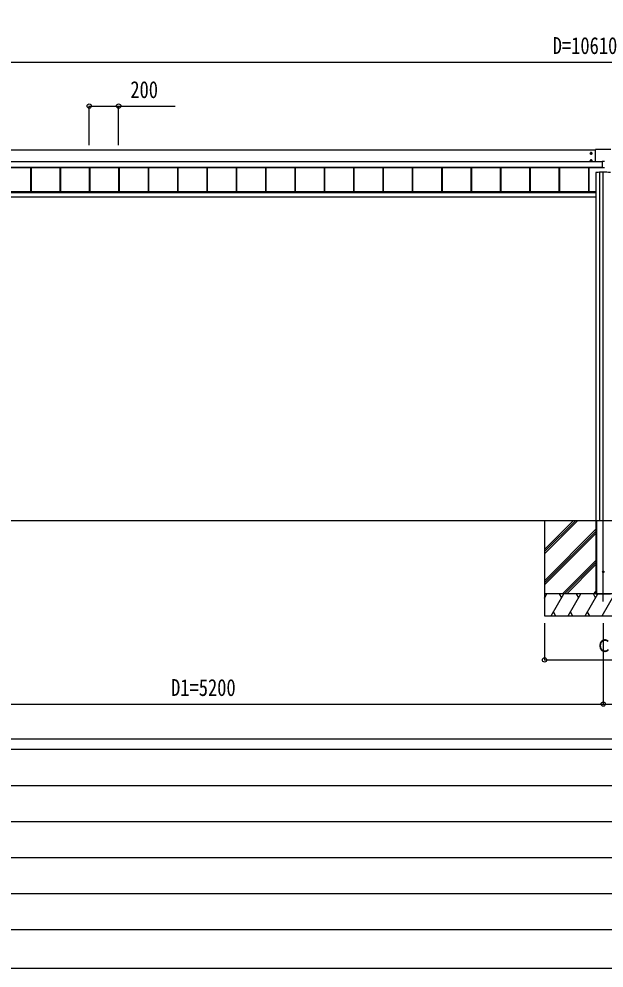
# Model space of a CAD drawing. Units: millimetres, scale not verified. Extents: x -14718 to 14718, y -10395 to 10395.
# Drawn here: x -10788 to -6802, y -10395 to -3933 of the extents above; entities that cross this region are included whole.
import ezdxf
from ezdxf.enums import TextEntityAlignment as Align

# ---------------------------------------------------------------- set-up
doc = ezdxf.new("R2010")
doc.units = ezdxf.units.MM
doc.header["$LTSCALE"] = 50
for name, color, linetype in [('0-3_YKK_12', 2, 'Continuous'), ('0-4_YKK_A1', 4, 'Continuous'), ('0-5_YKK_D', 6, 'Continuous'), ('0-6_YKK_ZWAK', 7, 'Continuous')]:
    doc.layers.add(name, color=color, linetype=linetype)
doc.styles.add('ＭＳ ゴシック', font='')
doc.styles.get('ＭＳ ゴシック').set_extended_font_data('MS Gothic')

msp = doc.modelspace()

# ---------------------------------------------------------------- linework, layer by layer
at = {"layer": '0-3_YKK_12'}
msp.add_line((-6807.43, -7900), (-6807.43, -4974.3), dxfattribs=at)
at = {"layer": '0-4_YKK_A1'}
for p, q in [((-6860.43, -4826.37), (-11954.43, -4826.37)), ((-6890.43, -4855.36), (-6890.43, -4840.86)), ((-6860.43, -4904.81), (-6860.43, -4823.15)), ((-6755.43, -4822.15), (-6859.43, -4822.15)), ((-6814.93, -4904.81), (-12105.93, -4904.81)), ((-6814.93, -4905.29), (-12105.93, -4905.29)), ((-6883.18, -4848.11), (-6897.68, -4848.11)), ((-6883.18, -4898.08), (-6897.68, -4898.08)), ((-6892.71, -4848.87), (-6893.43, -4848.87)), ((-6892.71, -4898.84), (-6893.43, -4898.84)), ((-6890.43, -4905.33), (-6890.43, -4890.83)), ((-6888.15, -4847.35), (-6887.43, -4847.35)), ((-6888.15, -4897.32), (-6887.43, -4897.32)), ((-6833.93, -4902.48), (-6833.93, -4904.81)), ((-6833.93, -4902.48), (-6814.93, -4902.48)), ((-6833.93, -4904.48), (-6814.93, -4904.48)), ((-6814.93, -4902.31), (-6814.93, -4947.45)), ((-6814.93, -4902.31), (-6799.93, -4902.31)), ((-6814.93, -4944.26), (-12105.93, -4944.26)), ((-6814.93, -4944.78), (-12105.93, -4944.78)), ((-12105.93, -4944.92), (-6814.93, -4944.92)), ((-6814.93, -4944.92), (-12105.93, -4944.92)), ((-10708.93, -4944.92), (-10708.93, -5111.15)), ((-10706.33, -4944.92), (-10706.33, -5111.15)), ((-10705.93, -4944.92), (-10705.93, -5111.15)), ((-10508.93, -4944.92), (-10508.93, -5111.15)), ((-10506.33, -4944.92), (-10506.33, -5111.15)), ((-10505.93, -4944.92), (-10505.93, -5111.15)), ((-10308.93, -4944.92), (-10308.93, -5111.15)), ((-10306.33, -4944.92), (-10306.33, -5111.15)), ((-10305.93, -4944.92), (-10305.93, -5111.15)), ((-10108.93, -4944.92), (-10108.93, -5111.15)), ((-10106.33, -4944.92), (-10106.33, -5111.15)), ((-10105.93, -4944.92), (-10105.93, -5111.15)), ((-9908.93, -4944.92), (-9908.93, -5111.15)), ((-9906.33, -4944.92), (-9906.33, -5111.15)), ((-9905.93, -4944.92), (-9905.93, -5111.15)), ((-9708.93, -4944.92), (-9708.93, -5111.15)), ((-9706.33, -4944.92), (-9706.33, -5111.15)), ((-9705.93, -4944.92), (-9705.93, -5111.15)), ((-9508.93, -4944.92), (-9508.93, -5111.15)), ((-9506.33, -4944.92), (-9506.33, -5111.15)), ((-9505.93, -4944.92), (-9505.93, -5111.15)), ((-9308.93, -4944.92), (-9308.93, -5111.15)), ((-9306.33, -4944.92), (-9306.33, -5111.15)), ((-9305.93, -4944.92), (-9305.93, -5111.15)), ((-9108.93, -4944.92), (-9108.93, -5111.15)), ((-9106.33, -4944.92), (-9106.33, -5111.15)), ((-9105.93, -4944.92), (-9105.93, -5111.15)), ((-8908.93, -4944.92), (-8908.93, -5111.15)), ((-8906.33, -4944.92), (-8906.33, -5111.15)), ((-8905.93, -4944.92), (-8905.93, -5111.15)), ((-8708.93, -4944.92), (-8708.93, -5111.15)), ((-8706.33, -4944.92), (-8706.33, -5111.15)), ((-8705.93, -4944.92), (-8705.93, -5111.15)), ((-8508.93, -4944.92), (-8508.93, -5111.15)), ((-8506.33, -4944.92), (-8506.33, -5111.15)), ((-8505.93, -4944.92), (-8505.93, -5111.15)), ((-8308.93, -4944.92), (-8308.93, -5111.15)), ((-8306.33, -4944.92), (-8306.33, -5111.15)), ((-8305.93, -4944.92), (-8305.93, -5111.15)), ((-8108.93, -4944.92), (-8108.93, -5111.15)), ((-8106.33, -4944.92), (-8106.33, -5111.15)), ((-8105.93, -4944.92), (-8105.93, -5111.15)), ((-7908.93, -4944.92), (-7908.93, -5111.15)), ((-7906.33, -4944.92), (-7906.33, -5111.15)), ((-7905.93, -4944.92), (-7905.93, -5111.15)), ((-7708.93, -4944.92), (-7708.93, -5111.15)), ((-7706.33, -4944.92), (-7706.33, -5111.15)), ((-7705.93, -4944.92), (-7705.93, -5111.15)), ((-7508.93, -4944.92), (-7508.93, -5111.15)), ((-7506.33, -4944.92), (-7506.33, -5111.15)), ((-7505.93, -4944.92), (-7505.93, -5111.15)), ((-7308.93, -4944.92), (-7308.93, -5111.15)), ((-7306.33, -4944.92), (-7306.33, -5111.15)), ((-7305.93, -4944.92), (-7305.93, -5111.15)), ((-7108.93, -4944.92), (-7108.93, -5111.15)), ((-7106.33, -4944.92), (-7106.33, -5111.15)), ((-7105.93, -4944.92), (-7105.93, -5111.15)), ((-6908.93, -4944.92), (-6908.93, -5111.15)), ((-6906.33, -4944.92), (-6906.33, -5111.15)), ((-6905.93, -4944.92), (-6905.93, -5111.15)), ((-6799.93, -4947.45), (-6814.93, -4947.45)), ((-6857.43, -4978.86), (-6857.43, -7343.5)), ((-6832.24, -4977.12), (-6832.24, -7347.5)), ((-6857.43, -5111.15), (-11957.43, -5111.15)), ((-6857.43, -5113.15), (-11957.43, -5113.15)), ((-6857.43, -5116.02), (-11957.43, -5116.02)), ((-6857.43, -5147.5), (-11956.58, -5147.5)), ((-11957.43, -7347.5), (-1107.43, -7347.5)), ((-7207.43, -7347.5), (-7207.43, -7997.5)), ((-7207.43, -7574.13), (-6980.8, -7347.5)), ((-7207.43, -7545.85), (-7009.08, -7347.5)), ((-7207.43, -7559.99), (-6995, -7347.56)), ((-6857.43, -7343.5), (-6857.43, -7847.5)), ((-6857.43, -7347.5), (-6857.13, -7347.5)), ((-6857.43, -7347.5), (-6857.43, -7847.5)), ((-6857.13, -7347.5), (-6757.73, -7347.5)), ((-6854.93, -7347.5), (-6854.93, -7847.5)), ((-6853.43, -7347.5), (-6853.43, -7847.5)), ((-7207.43, -7757.98), (-6857.43, -7407.98)), ((-7207.43, -7772.12), (-6857.43, -7422.12)), ((-7207.43, -7786.26), (-6857.43, -7436.26)), ((-7084.82, -7847.5), (-6857.43, -7620.11)), ((-7070.68, -7847.5), (-6857.43, -7634.25)), ((-7056.54, -7847.5), (-6857.43, -7648.4)), ((-6407.43, -7847.5), (-7207.43, -7847.5)), ((-7207.43, -7876.44), (-7190.72, -7847.5)), ((-6407.43, -7847.5), (-7207.43, -7847.5)), ((-7205.72, -7873.48), (-7207.43, -7870.52)), ((-7161.85, -7997.5), (-7075.25, -7847.5)), ((-7090.25, -7873.48), (-7105.25, -7847.5)), ((-7046.38, -7997.5), (-6959.78, -7847.5)), ((-6974.78, -7873.48), (-6989.78, -7847.5)), ((-6930.91, -7997.5), (-6844.31, -7847.5)), ((-6859.31, -7873.48), (-6874.31, -7847.5)), ((-6872.69, -7847.5), (-6857.43, -7832.24)), ((-6857.43, -7847.5), (-6757.43, -7847.5)), ((-6815.44, -7997.5), (-6728.84, -7847.5)), ((-7207.43, -7997.5), (-6407.43, -7997.5)), ((-7146.86, -7971.52), (-7131.86, -7997.5)), ((-7031.39, -7971.52), (-7016.39, -7997.5)), ((-6915.92, -7971.52), (-6900.92, -7997.5))]:
    msp.add_line(p, q, dxfattribs=at)
for points in [[(-6890.43, -4842.34), (-6885.43, -4845.22), (-6885.43, -4851), (-6890.43, -4853.88), (-6895.43, -4851), (-6895.43, -4845.22)], [(-6890.43, -4892.31), (-6885.43, -4895.19), (-6885.43, -4900.97), (-6890.43, -4903.85), (-6895.43, -4900.97), (-6895.43, -4895.19)]]:
    msp.add_lwpolyline(points, close=True, dxfattribs=at)
for points in [[(-6891.19, -4845.83), (-6891.19, -4845.11), (-6889.67, -4845.11), (-6889.67, -4845.83)], [(-6893.43, -4848.87), (-6893.43, -4847.35), (-6892.71, -4847.35)], [(-6893.43, -4898.84), (-6893.43, -4897.32), (-6892.71, -4897.32)], [(-6889.67, -4850.39), (-6889.67, -4851.11), (-6891.19, -4851.11), (-6891.19, -4850.39)], [(-6891.19, -4895.8), (-6891.19, -4895.08), (-6889.67, -4895.08), (-6889.67, -4895.8)], [(-6889.67, -4900.36), (-6889.67, -4901.08), (-6891.19, -4901.08), (-6891.19, -4900.36)], [(-6887.43, -4847.35), (-6887.43, -4848.87), (-6888.15, -4848.87)], [(-6887.43, -4897.32), (-6887.43, -4898.84), (-6888.15, -4898.84)], [(-6857.13, -7347.5), (-6757.73, -7347.5), (-6757.43, -7347.5)]]:
    msp.add_lwpolyline(points, dxfattribs=at)
for centre, radius in [((-6890.43, -4848.11), 6.25), ((-6890.43, -4848.11), 5), ((-6890.43, -4898.08), 6.25), ((-6890.43, -4898.08), 5), ((-6807.43, -7697.5), 5)]:
    msp.add_circle(centre, radius, dxfattribs=at)
for centre, radius, start, end in [((-6890.43, -4848.11), 5.58, 153.74848, 206.25152), ((-6890.43, -4848.11), 5.58, 93.74848, 146.25152), ((-6892.71, -4845.83), 1.52, 270, 0), ((-6890.43, -4848.11), 5.58, 33.74848, 86.25152), ((-6888.15, -4845.83), 1.52, 180, 270), ((-6890.43, -4848.11), 5.58, 333.74848, 26.25152), ((-6859.43, -4823.15), 1, 89.98255, 179.98254), ((-6890.43, -4898.08), 5.58, 153.74848, 206.25152), ((-6890.43, -4848.11), 5.58, 213.74848, 266.25152), ((-6890.43, -4898.08), 5.58, 93.74848, 146.25152), ((-6890.43, -4898.08), 5.58, 213.74848, 266.25152), ((-6892.71, -4850.39), 1.52, 0, 90), ((-6892.71, -4895.8), 1.52, 270, 0), ((-6892.71, -4900.36), 1.52, 0, 90), ((-6890.43, -4848.11), 5.58, 273.74848, 326.25152), ((-6890.43, -4898.08), 5.58, 33.74848, 86.25152), ((-6890.43, -4898.08), 5.58, 273.74848, 326.25152), ((-6888.15, -4850.39), 1.52, 90, 180), ((-6888.15, -4895.8), 1.52, 180, 270), ((-6888.15, -4900.36), 1.52, 90, 180), ((-6890.43, -4898.08), 5.58, 333.74848, 26.25152)]:
    msp.add_arc(centre, radius, start, end, dxfattribs=at)
msp.add_ellipse((-6807.43, -4978.86), major_axis=(50, 0), ratio=0.04, start_param=6.2831853, end_param=9.424778, dxfattribs=at)
at = {"layer": '0-5_YKK_D'}
for p, q in [((-11937.43, -4226.37), (-1677.43, -4226.37)), ((-10308.93, -4791.21), (-10308.93, -4525.37)), ((-10108.93, -4791.21), (-10108.93, -4525.37)), ((-7207.43, -8047.5), (-7207.43, -8298.5)), ((-6807.43, -8047.5), (-6807.43, -8598.5)), ((-6807.43, -8047.5), (-6807.43, -8598.5)), ((-7207.43, -8297.5), (-6407.43, -8297.5)), ((-12007.43, -8597.5), (-6807.43, -8597.5)), ((-6807.43, -8597.5), (-1607.43, -8597.5))]:
    msp.add_line(p, q, dxfattribs=at)
msp.add_lwpolyline([(-10308.93, -4526.37), (-10108.93, -4526.37), (-9723.83, -4526.37)], dxfattribs=at)
for centre in [(-10308.93, -4526.37), (-10108.93, -4526.37), (-7207.43, -8297.5), (-6807.43, -8597.5), (-6807.43, -8597.5)]:
    msp.add_circle(centre, 14.88, dxfattribs=at)
at = {"layer": '0-6_YKK_ZWAK'}
for p, q in [((13632.57, -8837.5), (-13667.43, -8837.5)), ((-4567.43, -8907.5), (-13667.43, -8907.5)), ((-13518.68, -9152.5), (-4742.43, -9152.5)), ((-13518.68, -9397.5), (-4742.43, -9397.5)), ((-13518.68, -9642.5), (-4742.43, -9642.5)), ((-13518.68, -9887.5), (-4742.43, -9887.5)), ((-13667.43, -10132.5), (-4567.43, -10132.5))]:
    msp.add_line(p, q, dxfattribs=at)
msp.add_lwpolyline([(-14717.5, -10395), (14717.5, -10395), (14717.5, 10395), (-14717.5, 10395)], close=True, dxfattribs=at)

# ---------------------------------------------------------------- texts
at = {"layer": '0-5_YKK_D', "style": 'ＭＳ ゴシック', "width": 0.8}
for s, p in [('D=10610', (-7151.83, -4206.37)), ('200', (-10029.43, -4506.37)), ('ｃ', (-6866.23, -8277.5)), ('D1=5200', (-9751.83, -8577.5))]:
    msp.add_text(s, height=115.5, dxfattribs=at).set_placement(p, align=Align.BOTTOM_LEFT)

doc.saveas('drawing.dxf')
